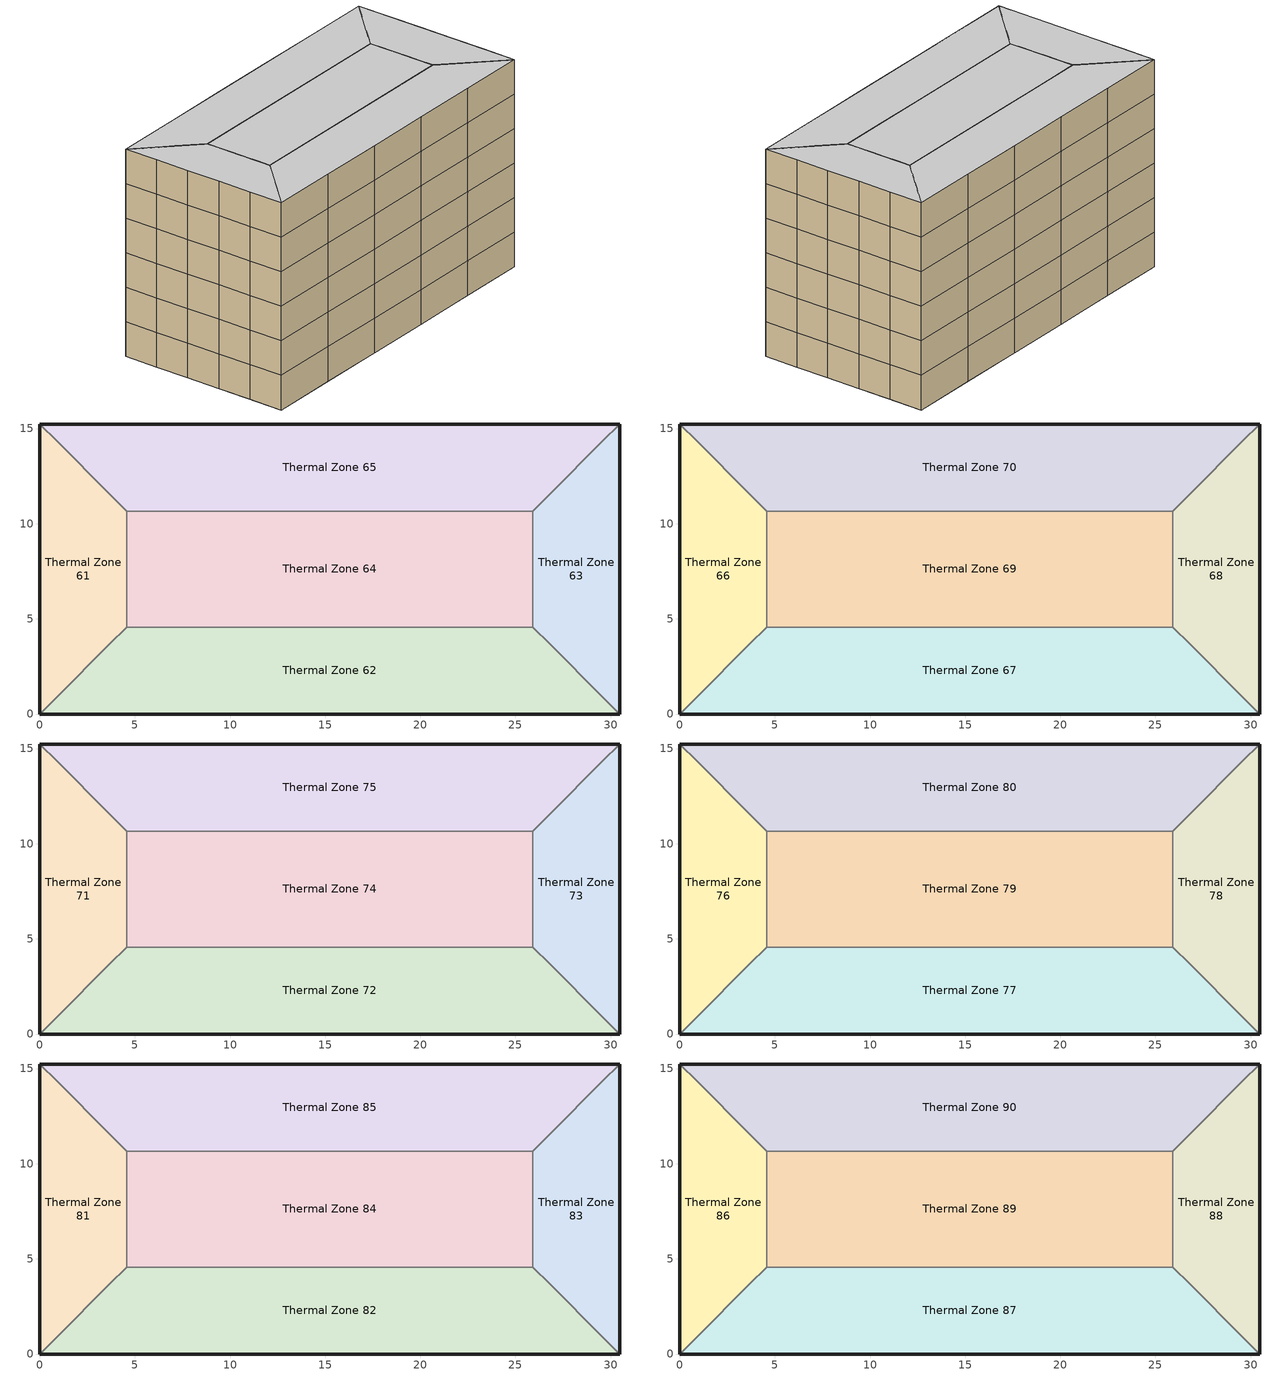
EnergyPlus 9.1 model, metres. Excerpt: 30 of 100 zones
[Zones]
Thermal Zone 61
 floor to Thermal Zone 56 (Interior Floor): 0,15.24 4.57,10.67 4.57,4.57 0,0 z36.58
 wall outside (ASHRAE 90.1-2010 ExtWall Mass ClimateZone 5): 0,15.24 0,12.19 0,9.14 0,6.1 0,3.05 0,0 z36.58:39.62
 wall to Thermal Zone 64 (Interior Wall): 4.57,4.57 4.57,5.79 4.57,7.01 4.57,8.23 4.57,9.45 4.57,10.67 z36.58:39.62
 wall to Thermal Zone 62 (Interior Wall): 0,0 0.91,0.91 1.83,1.83 2.74,2.74 3.66,3.66 4.57,4.57 z36.58:39.62
 wall to Thermal Zone 65 (Interior Wall): 4.57,10.67 3.66,11.58 2.74,12.5 1.83,13.41 0.91,14.33 0,15.24 z36.58:39.62
Thermal Zone 62
 floor to Thermal Zone 57 (Interior Floor): 25.91,4.57 30.48,0 0,0 4.57,4.57 z36.58
 wall outside (ASHRAE 90.1-2010 ExtWall Mass ClimateZone 5): 0,0 6.1,0 12.19,0 18.29,0 24.38,0 30.48,0 z36.58:39.62
 wall to Thermal Zone 64 (Interior Wall): 25.91,4.57 21.64,4.57 17.37,4.57 13.11,4.57 8.84,4.57 4.57,4.57 z36.58:39.62
 wall to Thermal Zone 63 (Interior Wall): 30.48,0 29.57,0.91 28.65,1.83 27.74,2.74 26.82,3.66 25.91,4.57 z36.58:39.62
Thermal Zone 63
 floor to Thermal Zone 58 (Interior Floor): 30.48,15.24 30.48,0 25.91,4.57 25.91,10.67 z36.58
 wall outside (ASHRAE 90.1-2010 ExtWall Mass ClimateZone 5): 30.48,0 30.48,3.05 30.48,6.1 30.48,9.14 30.48,12.19 30.48,15.24 z36.58:39.62
 wall to Thermal Zone 64 (Interior Wall): 25.91,10.67 25.91,9.45 25.91,8.23 25.91,7.01 25.91,5.79 25.91,4.57 z36.58:39.62
 wall to Thermal Zone 65 (Interior Wall): 30.48,15.24 29.57,14.33 28.65,13.41 27.74,12.5 26.82,11.58 25.91,10.67 z36.58:39.62
Thermal Zone 64
 floor to Thermal Zone 59 (Interior Floor): 25.91,10.67 25.91,4.57 4.57,4.57 4.57,10.67 z36.58
 wall to Thermal Zone 65 (Interior Wall): 25.91,10.67 21.64,10.67 17.37,10.67 13.11,10.67 8.84,10.67 4.57,10.67 z36.58:39.62
Thermal Zone 65
 floor to Thermal Zone 60 (Interior Floor): 30.48,15.24 25.91,10.67 4.57,10.67 0,15.24 z36.58
 wall outside (ASHRAE 90.1-2010 ExtWall Mass ClimateZone 5): 30.48,15.24 24.38,15.24 18.29,15.24 12.19,15.24 6.1,15.24 0,15.24 z36.58:39.62
Thermal Zone 66
 floor to Thermal Zone 61 (Interior Floor): 0,15.24 4.57,10.67 4.57,4.57 0,0 z39.62
 wall outside (ASHRAE 90.1-2010 ExtWall Mass ClimateZone 5): 0,15.24 0,12.19 0,9.14 0,6.1 0,3.05 0,0 z39.62:42.67
 wall to Thermal Zone 69 (Interior Wall): 4.57,4.57 4.57,5.79 4.57,7.01 4.57,8.23 4.57,9.45 4.57,10.67 z39.62:42.67
 wall to Thermal Zone 67 (Interior Wall): 0,0 0.91,0.91 1.83,1.83 2.74,2.74 3.66,3.66 4.57,4.57 z39.62:42.67
 wall to Thermal Zone 70 (Interior Wall): 4.57,10.67 3.66,11.58 2.74,12.5 1.83,13.41 0.91,14.33 0,15.24 z39.62:42.67
Thermal Zone 67
 floor to Thermal Zone 62 (Interior Floor): 25.91,4.57 30.48,0 0,0 4.57,4.57 z39.62
 wall outside (ASHRAE 90.1-2010 ExtWall Mass ClimateZone 5): 0,0 6.1,0 12.19,0 18.29,0 24.38,0 30.48,0 z39.62:42.67
 wall to Thermal Zone 69 (Interior Wall): 25.91,4.57 21.64,4.57 17.37,4.57 13.11,4.57 8.84,4.57 4.57,4.57 z39.62:42.67
 wall to Thermal Zone 68 (Interior Wall): 30.48,0 29.57,0.91 28.65,1.83 27.74,2.74 26.82,3.66 25.91,4.57 z39.62:42.67
Thermal Zone 68
 floor to Thermal Zone 63 (Interior Floor): 30.48,15.24 30.48,0 25.91,4.57 25.91,10.67 z39.62
 wall outside (ASHRAE 90.1-2010 ExtWall Mass ClimateZone 5): 30.48,0 30.48,3.05 30.48,6.1 30.48,9.14 30.48,12.19 30.48,15.24 z39.62:42.67
 wall to Thermal Zone 69 (Interior Wall): 25.91,10.67 25.91,9.45 25.91,8.23 25.91,7.01 25.91,5.79 25.91,4.57 z39.62:42.67
 wall to Thermal Zone 70 (Interior Wall): 30.48,15.24 29.57,14.33 28.65,13.41 27.74,12.5 26.82,11.58 25.91,10.67 z39.62:42.67
Thermal Zone 69
 floor to Thermal Zone 64 (Interior Floor): 25.91,10.67 25.91,4.57 4.57,4.57 4.57,10.67 z39.62
 wall to Thermal Zone 70 (Interior Wall): 25.91,10.67 21.64,10.67 17.37,10.67 13.11,10.67 8.84,10.67 4.57,10.67 z39.62:42.67
Thermal Zone 70
 floor to Thermal Zone 65 (Interior Floor): 30.48,15.24 25.91,10.67 4.57,10.67 0,15.24 z39.62
 wall outside (ASHRAE 90.1-2010 ExtWall Mass ClimateZone 5): 30.48,15.24 24.38,15.24 18.29,15.24 12.19,15.24 6.1,15.24 0,15.24 z39.62:42.67
Thermal Zone 71
 floor to Thermal Zone 66 (Interior Floor): 0,15.24 4.57,10.67 4.57,4.57 0,0 z42.67
 wall outside (ASHRAE 90.1-2010 ExtWall Mass ClimateZone 5): 0,15.24 0,12.19 0,9.14 0,6.1 0,3.05 0,0 z42.67:45.72
 wall to Thermal Zone 74 (Interior Wall): 4.57,4.57 4.57,5.79 4.57,7.01 4.57,8.23 4.57,9.45 4.57,10.67 z42.67:45.72
 wall to Thermal Zone 72 (Interior Wall): 0,0 0.91,0.91 1.83,1.83 2.74,2.74 3.66,3.66 4.57,4.57 z42.67:45.72
 wall to Thermal Zone 75 (Interior Wall): 4.57,10.67 3.66,11.58 2.74,12.5 1.83,13.41 0.91,14.33 0,15.24 z42.67:45.72
Thermal Zone 72
 floor to Thermal Zone 67 (Interior Floor): 25.91,4.57 30.48,0 0,0 4.57,4.57 z42.67
 wall outside (ASHRAE 90.1-2010 ExtWall Mass ClimateZone 5): 0,0 6.1,0 12.19,0 18.29,0 24.38,0 30.48,0 z42.67:45.72
 wall to Thermal Zone 74 (Interior Wall): 25.91,4.57 21.64,4.57 17.37,4.57 13.11,4.57 8.84,4.57 4.57,4.57 z42.67:45.72
 wall to Thermal Zone 73 (Interior Wall): 30.48,0 29.57,0.91 28.65,1.83 27.74,2.74 26.82,3.66 25.91,4.57 z42.67:45.72
Thermal Zone 73
 floor to Thermal Zone 68 (Interior Floor): 30.48,15.24 30.48,0 25.91,4.57 25.91,10.67 z42.67
 wall outside (ASHRAE 90.1-2010 ExtWall Mass ClimateZone 5): 30.48,0 30.48,3.05 30.48,6.1 30.48,9.14 30.48,12.19 30.48,15.24 z42.67:45.72
 wall to Thermal Zone 74 (Interior Wall): 25.91,10.67 25.91,9.45 25.91,8.23 25.91,7.01 25.91,5.79 25.91,4.57 z42.67:45.72
 wall to Thermal Zone 75 (Interior Wall): 30.48,15.24 29.57,14.33 28.65,13.41 27.74,12.5 26.82,11.58 25.91,10.67 z42.67:45.72
Thermal Zone 74
 floor to Thermal Zone 69 (Interior Floor): 25.91,10.67 25.91,4.57 4.57,4.57 4.57,10.67 z42.67
 wall to Thermal Zone 75 (Interior Wall): 25.91,10.67 21.64,10.67 17.37,10.67 13.11,10.67 8.84,10.67 4.57,10.67 z42.67:45.72
Thermal Zone 75
 floor to Thermal Zone 70 (Interior Floor): 30.48,15.24 25.91,10.67 4.57,10.67 0,15.24 z42.67
 wall outside (ASHRAE 90.1-2010 ExtWall Mass ClimateZone 5): 30.48,15.24 24.38,15.24 18.29,15.24 12.19,15.24 6.1,15.24 0,15.24 z42.67:45.72
Thermal Zone 76
 floor to Thermal Zone 71 (Interior Floor): 0,15.24 4.57,10.67 4.57,4.57 0,0 z45.72
 wall outside (ASHRAE 90.1-2010 ExtWall Mass ClimateZone 5): 0,15.24 0,12.19 0,9.14 0,6.1 0,3.05 0,0 z45.72:48.77
 wall to Thermal Zone 79 (Interior Wall): 4.57,4.57 4.57,5.79 4.57,7.01 4.57,8.23 4.57,9.45 4.57,10.67 z45.72:48.77
 wall to Thermal Zone 77 (Interior Wall): 0,0 0.91,0.91 1.83,1.83 2.74,2.74 3.66,3.66 4.57,4.57 z45.72:48.77
 wall to Thermal Zone 80 (Interior Wall): 4.57,10.67 3.66,11.58 2.74,12.5 1.83,13.41 0.91,14.33 0,15.24 z45.72:48.77
Thermal Zone 77
 floor to Thermal Zone 72 (Interior Floor): 25.91,4.57 30.48,0 0,0 4.57,4.57 z45.72
 wall outside (ASHRAE 90.1-2010 ExtWall Mass ClimateZone 5): 0,0 6.1,0 12.19,0 18.29,0 24.38,0 30.48,0 z45.72:48.77
 wall to Thermal Zone 79 (Interior Wall): 25.91,4.57 21.64,4.57 17.37,4.57 13.11,4.57 8.84,4.57 4.57,4.57 z45.72:48.77
 wall to Thermal Zone 78 (Interior Wall): 30.48,0 29.57,0.91 28.65,1.83 27.74,2.74 26.82,3.66 25.91,4.57 z45.72:48.77
Thermal Zone 78
 floor to Thermal Zone 73 (Interior Floor): 30.48,15.24 30.48,0 25.91,4.57 25.91,10.67 z45.72
 wall outside (ASHRAE 90.1-2010 ExtWall Mass ClimateZone 5): 30.48,0 30.48,3.05 30.48,6.1 30.48,9.14 30.48,12.19 30.48,15.24 z45.72:48.77
 wall to Thermal Zone 79 (Interior Wall): 25.91,10.67 25.91,9.45 25.91,8.23 25.91,7.01 25.91,5.79 25.91,4.57 z45.72:48.77
 wall to Thermal Zone 80 (Interior Wall): 30.48,15.24 29.57,14.33 28.65,13.41 27.74,12.5 26.82,11.58 25.91,10.67 z45.72:48.77
Thermal Zone 79
 floor to Thermal Zone 74 (Interior Floor): 25.91,10.67 25.91,4.57 4.57,4.57 4.57,10.67 z45.72
 wall to Thermal Zone 80 (Interior Wall): 25.91,10.67 21.64,10.67 17.37,10.67 13.11,10.67 8.84,10.67 4.57,10.67 z45.72:48.77
Thermal Zone 80
 floor to Thermal Zone 75 (Interior Floor): 30.48,15.24 25.91,10.67 4.57,10.67 0,15.24 z45.72
 wall outside (ASHRAE 90.1-2010 ExtWall Mass ClimateZone 5): 30.48,15.24 24.38,15.24 18.29,15.24 12.19,15.24 6.1,15.24 0,15.24 z45.72:48.77
Thermal Zone 81
 floor to Thermal Zone 76 (Interior Floor): 0,15.24 4.57,10.67 4.57,4.57 0,0 z48.77
 wall outside (ASHRAE 90.1-2010 ExtWall Mass ClimateZone 5): 0,15.24 0,12.19 0,9.14 0,6.1 0,3.05 0,0 z48.77:51.82
 wall to Thermal Zone 84 (Interior Wall): 4.57,4.57 4.57,5.79 4.57,7.01 4.57,8.23 4.57,9.45 4.57,10.67 z48.77:51.82
 wall to Thermal Zone 82 (Interior Wall): 0,0 0.91,0.91 1.83,1.83 2.74,2.74 3.66,3.66 4.57,4.57 z48.77:51.82
 wall to Thermal Zone 85 (Interior Wall): 4.57,10.67 3.66,11.58 2.74,12.5 1.83,13.41 0.91,14.33 0,15.24 z48.77:51.82
Thermal Zone 82
 floor to Thermal Zone 77 (Interior Floor): 25.91,4.57 30.48,0 0,0 4.57,4.57 z48.77
 wall outside (ASHRAE 90.1-2010 ExtWall Mass ClimateZone 5): 0,0 6.1,0 12.19,0 18.29,0 24.38,0 30.48,0 z48.77:51.82
 wall to Thermal Zone 84 (Interior Wall): 25.91,4.57 21.64,4.57 17.37,4.57 13.11,4.57 8.84,4.57 4.57,4.57 z48.77:51.82
 wall to Thermal Zone 83 (Interior Wall): 30.48,0 29.57,0.91 28.65,1.83 27.74,2.74 26.82,3.66 25.91,4.57 z48.77:51.82
Thermal Zone 83
 floor to Thermal Zone 78 (Interior Floor): 30.48,15.24 30.48,0 25.91,4.57 25.91,10.67 z48.77
 wall outside (ASHRAE 90.1-2010 ExtWall Mass ClimateZone 5): 30.48,0 30.48,3.05 30.48,6.1 30.48,9.14 30.48,12.19 30.48,15.24 z48.77:51.82
 wall to Thermal Zone 84 (Interior Wall): 25.91,10.67 25.91,9.45 25.91,8.23 25.91,7.01 25.91,5.79 25.91,4.57 z48.77:51.82
 wall to Thermal Zone 85 (Interior Wall): 30.48,15.24 29.57,14.33 28.65,13.41 27.74,12.5 26.82,11.58 25.91,10.67 z48.77:51.82
Thermal Zone 84
 floor to Thermal Zone 79 (Interior Floor): 25.91,10.67 25.91,4.57 4.57,4.57 4.57,10.67 z48.77
 wall to Thermal Zone 85 (Interior Wall): 25.91,10.67 21.64,10.67 17.37,10.67 13.11,10.67 8.84,10.67 4.57,10.67 z48.77:51.82
Thermal Zone 85
 floor to Thermal Zone 80 (Interior Floor): 30.48,15.24 25.91,10.67 4.57,10.67 0,15.24 z48.77
 wall outside (ASHRAE 90.1-2010 ExtWall Mass ClimateZone 5): 30.48,15.24 24.38,15.24 18.29,15.24 12.19,15.24 6.1,15.24 0,15.24 z48.77:51.82
Thermal Zone 86
 floor to Thermal Zone 81 (Interior Floor): 0,15.24 4.57,10.67 4.57,4.57 0,0 z51.82
 wall outside (ASHRAE 90.1-2010 ExtWall Mass ClimateZone 5): 0,15.24 0,12.19 0,9.14 0,6.1 0,3.05 0,0 z51.82:54.86
 wall to Thermal Zone 89 (Interior Wall): 4.57,4.57 4.57,5.79 4.57,7.01 4.57,8.23 4.57,9.45 4.57,10.67 z51.82:54.86
 wall to Thermal Zone 87 (Interior Wall): 0,0 0.91,0.91 1.83,1.83 2.74,2.74 3.66,3.66 4.57,4.57 z51.82:54.86
 wall to Thermal Zone 90 (Interior Wall): 4.57,10.67 3.66,11.58 2.74,12.5 1.83,13.41 0.91,14.33 0,15.24 z51.82:54.86
 ceiling to Thermal Zone 91 (Interior Ceiling): 0,0 4.57,4.57 4.57,10.67 0,15.24 z54.86
Thermal Zone 87
 floor to Thermal Zone 82 (Interior Floor): 25.91,4.57 30.48,0 0,0 4.57,4.57 z51.82
 wall outside (ASHRAE 90.1-2010 ExtWall Mass ClimateZone 5): 0,0 6.1,0 12.19,0 18.29,0 24.38,0 30.48,0 z51.82:54.86
 wall to Thermal Zone 89 (Interior Wall): 25.91,4.57 21.64,4.57 17.37,4.57 13.11,4.57 8.84,4.57 4.57,4.57 z51.82:54.86
 wall to Thermal Zone 88 (Interior Wall): 30.48,0 29.57,0.91 28.65,1.83 27.74,2.74 26.82,3.66 25.91,4.57 z51.82:54.86
 ceiling to Thermal Zone 92 (Interior Ceiling): 30.48,0 25.91,4.57 4.57,4.57 0,0 z54.86
Thermal Zone 88
 floor to Thermal Zone 83 (Interior Floor): 30.48,15.24 30.48,0 25.91,4.57 25.91,10.67 z51.82
 wall outside (ASHRAE 90.1-2010 ExtWall Mass ClimateZone 5): 30.48,0 30.48,3.05 30.48,6.1 30.48,9.14 30.48,12.19 30.48,15.24 z51.82:54.86
 wall to Thermal Zone 89 (Interior Wall): 25.91,10.67 25.91,9.45 25.91,8.23 25.91,7.01 25.91,5.79 25.91,4.57 z51.82:54.86
 wall to Thermal Zone 90 (Interior Wall): 30.48,15.24 29.57,14.33 28.65,13.41 27.74,12.5 26.82,11.58 25.91,10.67 z51.82:54.86
 ceiling to Thermal Zone 93 (Interior Ceiling): 30.48,0 30.48,15.24 25.91,10.67 25.91,4.57 z54.86
Thermal Zone 89
 floor to Thermal Zone 84 (Interior Floor): 25.91,10.67 25.91,4.57 4.57,4.57 4.57,10.67 z51.82
 wall to Thermal Zone 90 (Interior Wall): 25.91,10.67 21.64,10.67 17.37,10.67 13.11,10.67 8.84,10.67 4.57,10.67 z51.82:54.86
 ceiling to Thermal Zone 94 (Interior Ceiling): 25.91,4.57 25.91,10.67 4.57,10.67 4.57,4.57 z54.86
Thermal Zone 90
 floor to Thermal Zone 85 (Interior Floor): 30.48,15.24 25.91,10.67 4.57,10.67 0,15.24 z51.82
 wall outside (ASHRAE 90.1-2010 ExtWall Mass ClimateZone 5): 30.48,15.24 24.38,15.24 18.29,15.24 12.19,15.24 6.1,15.24 0,15.24 z51.82:54.86
 ceiling to Thermal Zone 95 (Interior Ceiling): 25.91,10.67 30.48,15.24 0,15.24 4.57,10.67 z54.86
[Building]
Building 1
[Site:Location]
Chicago Ohare Intl Ap: Latitude {deg}=41.98; Longitude {deg}=-87.92; Time Zone {hr}=-6; Elevation {m}=201
[Material] Thermal Absorptance=0.9
Name | Roughness | Thickness {m} | Conductivity {W/m-K} | Density {kg/m3} | Specific Heat {J/kg-K} | Solar Absorptance | Visible Absorptance
1/2IN Gypsum | Smooth | 0.0127 | 0.16 | 784.9 | 830 | 0.4 | 0.4
1IN Stucco | Smooth | 0.0253 | 0.6918 | 1858 | 837 | 0.92 | 0.92
8IN CONCRETE HW RefBldg | Rough | 0.2032 | 1.311 | 2240 | 836.8 | 0.7 | 0.7
F16 Acoustic tile | MediumSmooth | 0.0191 | 0.06 | 368 | 590 | 0.3 | 0.3
G01a 19mm gypsum board | MediumSmooth | 0.019 | 0.16 | 800 | 1090 | 0.4 | 0.4
M11 100mm lightweight concrete | MediumRough | 0.1016 | 0.53 | 1280 | 840 | 0.5 | 0.5
Mass Wall Insulation R-8.72 IP | MediumRough | 0.075271 | 0.049 | 265 | 836.8 | 0.7 | 0.7
[Material:AirGap]
Name | Thermal Resistance {m2-K/W}
F04 Wall air space resistance | 0.15
F05 Ceiling air space resistance | 0.18
[Construction]
ASHRAE 90.1-2010 ExtWall Mass ClimateZone 5: 1IN Stucco, 8IN CONCRETE HW RefBldg, Mass Wall Insulation R-8.72 IP, 1/2IN Gypsum
Interior Ceiling: M11 100mm lightweight concrete, F05 Ceiling air space resistance, F16 Acoustic tile
Interior Floor: F16 Acoustic tile, F05 Ceiling air space resistance, M11 100mm lightweight concrete
Interior Wall: G01a 19mm gypsum board, F04 Wall air space resistance, G01a 19mm gypsum board
[Zone]
Thermal Zone 61; Thermal Zone 62; Thermal Zone 63; Thermal Zone 64; Thermal Zone 65; Thermal Zone 66; Thermal Zone 67; Thermal Zone 68; Thermal Zone 69; Thermal Zone 70; Thermal Zone 71; Thermal Zone 72; Thermal Zone 73; Thermal Zone 74; Thermal Zone 75; Thermal Zone 76; Thermal Zone 77; Thermal Zone 78; Thermal Zone 79; Thermal Zone 80; Thermal Zone 81; Thermal Zone 82; Thermal Zone 83; Thermal Zone 84; Thermal Zone 85; Thermal Zone 86; Thermal Zone 87; Thermal Zone 88; Thermal Zone 89; Thermal Zone 90
